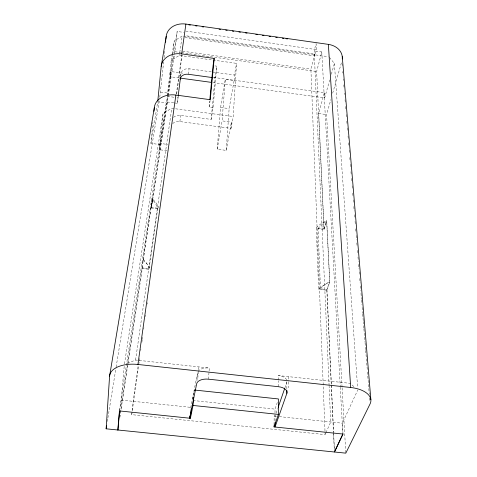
<?xml version="1.0" encoding="UTF-8"?>
<svg xmlns="http://www.w3.org/2000/svg" width="477" height="477" viewBox="0 0 477 477"><rect width="100%" height="100%" fill="white"/><g stroke="black" fill="none" stroke-linecap="round" stroke-linejoin="round"><path stroke-width="0.36" stroke-dasharray="2.38 1.79" d="M278.324 386.686L278.347 380.741M278.347 379.996L278.365 375.542L350.1 383.335L354.494 387.085M274.072 424.751L274.144 416.075L274.567 414.829M274.996 412.849L275.026 409.129L277.799 400.99M275.08 421.239L275.116 416.177L277.745 408.556M172.686 123.615A7.924 5.885 8 0 1 179.883 121.569L231.005 128.355L233.181 116.513L236.55 63.358L179.358 55.392L171.231 60.329L167.415 95.609M231.005 128.355L231.411 122.112L222.085 120.872L225.293 79.355L234.118 80.565L229.133 108.631L226.241 150.386L217.202 149.206L220.565 107.474L225.293 79.355M234.118 80.565L234.481 75.056L236.55 63.358M208.503 379.179L209.296 368.035L135.569 360.028L126.989 363.581M197.836 378.028L198.748 366.891M196.929 380.735L197.597 372.591L190.472 408.789M194.199 391.48L194.324 390.013L192.225 400.412M119.697 410.22L121.236 400.09L124.217 366.151M173.556 117.396A7.865 5.879 8.1 0 1 180.7 115.351L211.18 119.417L214.972 77.93L216.814 66.16L214.948 65.904M211.18 119.417L213.082 107.522L216.814 66.16M173.7 102.841L166.497 101.869L160.01 144.555L150.929 143.374L152.95 122.195M213.082 107.522L209.129 106.991L209.695 101.082M120.484 412.378L152.294 198.903A35.256 23.409 9.3 0 1 159.205 208.383L151.412 207.417L152.294 198.903M142.402 267.853L143.243 259.416L152.306 199.487A31.858 21.215 9.3 0 1 157.666 208.777L149.08 268.64L142.402 267.853L120.276 414.602M159.777 97.254L163.629 62.052M164.07 57.651L164.809 50.323M157.666 208.777L151.424 208.002L152.306 199.487M167.022 150.708L159.246 149.695L163.098 113.276L171.78 108.285L233.181 116.513M160.01 144.555L160.123 143.452L167.898 144.459M325.725 433.283L325.135 434.613L131.735 414.656L133.149 401.336L138.229 365.215M179.131 77.96L170.313 76.749L172.626 55.559M172.704 54.831L174.218 40.95L182.142 36.043L179.358 55.392M168.315 95.394L171.01 71.568L183.544 73.291M168.292 95.549L174.904 51.713L177.152 31.458L183.55 32.364M174.421 102.937L177.301 103.324L178.237 96.324M180.616 76.511L180.968 73.577A7.388 5.819 8.7 0 1 189.035 68.777L211.758 71.914M188.332 74.269L189.035 68.777M179.883 121.569L180.7 115.351M170.313 76.749L171.01 71.568M180.586 76.326L180.968 73.577M177.301 103.324L178.058 97.797L176.633 97.6M176.347 93.939L181.838 54.867M131.735 414.656L138.652 365.263M138.759 364.523L139.171 361.572M139.272 360.839L139.689 357.887M140.721 350.517L140.924 349.039M141.854 342.408L142.164 340.196M142.271 339.457L142.581 337.245M143.714 329.136L143.923 327.663M145.473 316.603L145.676 315.13M147.226 304.07L147.435 302.597M176.663 93.963L182.142 54.891M159.246 149.695L160.123 143.452M135.569 360.028L171.78 108.285M119.834 417.542L120.168 415.336M151.424 208.002L168.208 96.127M119.453 410.93L167.296 96.3M167.409 95.561L173.455 55.773M173.908 52.828L177.152 31.458M119.822 416.785L120.043 415.318M151.412 207.417L168.178 96.282M124.461 363.939L163.098 113.276M171.231 60.329L172.119 54.587M172.227 53.865L174.218 40.95M209.129 106.991L210.154 100.426M107.325 421.459L107.802 418.52M107.921 417.786L116.006 367.797M116.126 367.057L159.3 100.194M150.929 143.374L157.726 101.81L166.378 102.972M217.202 149.206L222.085 120.872M226.241 150.386L231.411 122.112M329.094 385.565L314.176 50.866L315.995 43.729M324.992 430.904L310.897 69.129L314.784 53.973L185.255 35.662M184.981 37.6L314.874 55.94L316.495 49.626L316.215 43.747M316.281 227.845A34.773 22.687 -3.1 0 1 326.626 220.654L329.708 282.199L326.846 290.231L318.624 289.265L316.281 227.845L323.978 228.799L316.633 71.502L321.784 51.945L314.176 50.866M318.064 228.638A31.094 20.35 -3.2 0 1 326.751 221.239L329.78 281.549L326.918 289.587L320.472 288.829L318.064 228.638L324.104 229.383L318.684 113.514L324.378 92.669L213.774 77.453M212.945 82.593L324.67 97.904L329.732 79.975M331.348 74.239L334.383 63.483L329.398 57.341M342.051 387.068L326.554 114.581L330.841 99.621M332.678 93.212L341.669 61.879M323.978 228.799L326.626 220.654M324.104 229.383L326.751 221.239M284.918 387.777L286.826 382.232A10.464 5.641 1.1 0 0 278.365 375.542M326.018 432.621L330.716 421.984L329.124 386.31M342.993 434.052L342.391 423.206L357.786 389.9M192.964 400.489L275.026 409.129M121.236 400.09L191.331 407.418M274.144 416.075L276.594 416.332M279.283 416.612L342.391 423.206M142.194 268.491L150.547 269.475M220.565 107.474L229.133 108.631M160.612 92.109L168.643 93.194M318.684 113.514L326.554 114.581M167.338 96.348L175.918 97.505M212.492 72.015L234.481 75.056M213.529 77.733L214.972 77.93M182.655 51.206L310.897 69.129M174.904 51.713L180.777 52.53M181.516 52.637L316.633 71.502M183.615 36.252L328.206 56.68M185.756 31.088L316.495 49.626M342.116 64.133L342.236 65.617M342.724 71.55L342.85 73.035M343.339 78.973L343.458 80.458M343.822 84.906L344.006 87.13M344.495 93.069L344.621 94.553M345.044 99.747L345.229 101.971M345.592 106.425L345.837 109.388M346.266 114.581L346.451 116.811M346.815 121.259L347 123.483M347.363 127.937L347.608 130.907M348.037 136.1L348.222 138.324M348.586 142.772L348.83 145.741M349.194 150.195L349.379 152.419M349.808 157.613L349.993 159.837M350.356 164.291L350.601 167.26M350.965 171.708L351.209 174.677M351.519 178.386L351.764 181.355M352.127 185.803L352.372 188.773M352.736 193.221L352.98 196.19M353.29 199.899L353.594 203.607M353.839 206.577L354.202 211.031M354.506 214.739L354.751 217.709M355.055 221.417L355.365 225.126M355.669 228.835L355.973 232.543M356.218 235.513L356.581 239.961M356.826 242.93L357.136 246.639M357.44 250.347L357.744 254.056M357.988 257.025L358.352 261.479M358.597 264.443L358.966 268.897M359.211 271.866L359.515 275.575M359.759 278.544L360.123 282.992M360.368 285.962L360.737 290.41M360.982 293.379L361.471 299.317M361.53 300.057L361.894 304.511M362.138 307.474L362.627 313.413M362.687 314.152L363.236 320.83M363.301 321.57L363.85 328.248M363.909 328.993L365.006 342.343M365.072 343.088L365.62 349.766M365.68 350.506L367.391 371.279M367.451 372.018L369.281 394.276M369.586 397.985L369.83 400.954M334.383 63.483L357.631 387.676M342.092 387.813L345.807 453.15M324.378 92.669L324.67 97.904M321.784 51.945L340.238 386.459M340.28 387.205L342.868 434.04M326.918 289.587L333.65 433.462M333.685 434.207L334.52 452.005M326.846 290.231L331.247 384.468M331.276 385.213L333.459 431.959M333.495 432.699L334.329 450.509M314.784 53.973L314.874 55.94M325.022 431.649L325.135 434.613M288.746 376.669L288.776 381.123M288.782 381.868L288.818 387.813M286.826 382.232L286.862 389.637M320.472 288.829A33.187 20.07 -2.5 0 1 329.78 281.549M143.243 259.416A34.052 20.982 8.5 0 1 149.08 268.64M198.056 371.446A10.536 5.718 3.6 0 1 209.296 368.035M318.624 289.265A37.152 22.359 -2.5 0 1 329.708 282.199M143.034 260.06A37.725 23.134 8.5 0 1 150.297 268.927"/><path stroke-width="0.72" d="M342.868 434.04L334.395 451.993L106.138 428.811L109.585 376.109A26.861 14.274 6.1 0 1 137.919 364.464L350.684 387.491A26.324 13.684 -1.2 0 1 370.074 403.924L345.807 453.15L334.52 452.005L342.993 434.052L274.06 426.921L278.437 414.4L278.49 398.957L195.063 390.091M274.06 426.921L274.066 425.472M275.074 422.682L275.044 427.022L286.874 393.34L286.862 390.377M117.825 429.998L119.453 410.93L190.401 418.269L193.03 405.456L193.704 397.365M117.956 430.015L119.584 410.941M189.846 416.022L189.661 418.192L196.685 383.693A10.649 5.682 3.6 0 1 208.503 379.179L278.324 386.686A10.577 5.605 1.1 0 1 286.874 393.34M190.401 418.269L191.205 408.861M157.798 101.07L161.214 66.339A18.847 14.888 9.7 0 1 181.689 53.895L214.179 58.427L210.268 99.699L175.888 95.042A19.909 15.049 8.9 0 0 154.339 107.593L109.585 376.109M153.993 111.242L154.339 107.593M209.838 99.61L213.076 65.641L214.179 58.427M165.614 42.256L165.763 40.789M165.913 39.329L166.205 36.395A18.072 14.727 10.5 0 1 185.893 24.071L328.355 44.373A17.828 14.31 -5.5 0 1 342.289 58.927M178.183 95.978L180.437 77.978M180.401 77.697L180.211 79.075A7.441 5.825 8.6 0 1 188.332 74.269L212.092 77.536M137.919 364.464L175.888 95.042M181.689 53.895L185.893 24.071M106.138 428.811L106.615 425.872M161.214 66.339L166.205 36.395M278.222 407.167L284.68 388.469M193.03 405.456L278.437 414.4M179.871 78.055L211.478 82.39M188.886 24.876L190.353 25.084M195.504 25.824L196.977 26.032M202.129 26.766L203.601 26.974M219.05 29.175L220.523 29.383M225.675 30.117L227.147 30.331M232.293 31.065L233.766 31.273M238.917 32.007L240.39 32.215M245.542 32.949L247.014 33.157M255.839 34.416L257.312 34.63M262.463 35.364L263.936 35.572M269.088 36.306L270.554 36.514M275.706 37.248L277.179 37.456M282.33 38.19L283.803 38.404M286.009 38.715L287.482 38.923M342.271 56.68L370.862 399.643M328.355 44.373L350.684 387.491"/></g></svg>
